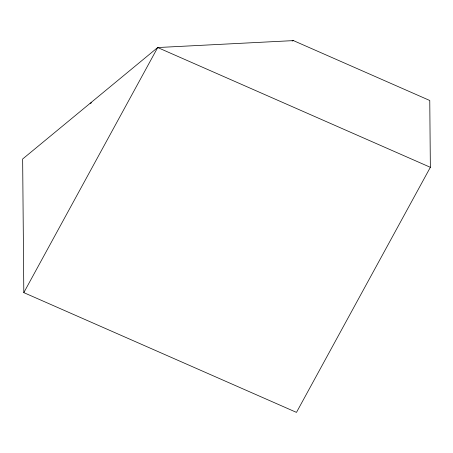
<?xml version="1.0" encoding="UTF-8"?>
<svg xmlns="http://www.w3.org/2000/svg" width="453" height="453" viewBox="0 0 453 453"><rect width="100%" height="100%" fill="white"/><g stroke="black" fill="none" stroke-linecap="round" stroke-linejoin="round"><path stroke-width="0.68" d="M23.816 292.627L157.689 47.542L293.436 40.611L429.767 100.492L430.35 167.304L296.477 412.389L23.816 292.627L22.65 158.997L157.689 47.542L430.35 167.304M90.17 103.267L91.523 102.854M292.089 41.025L293.436 40.611"/></g></svg>
